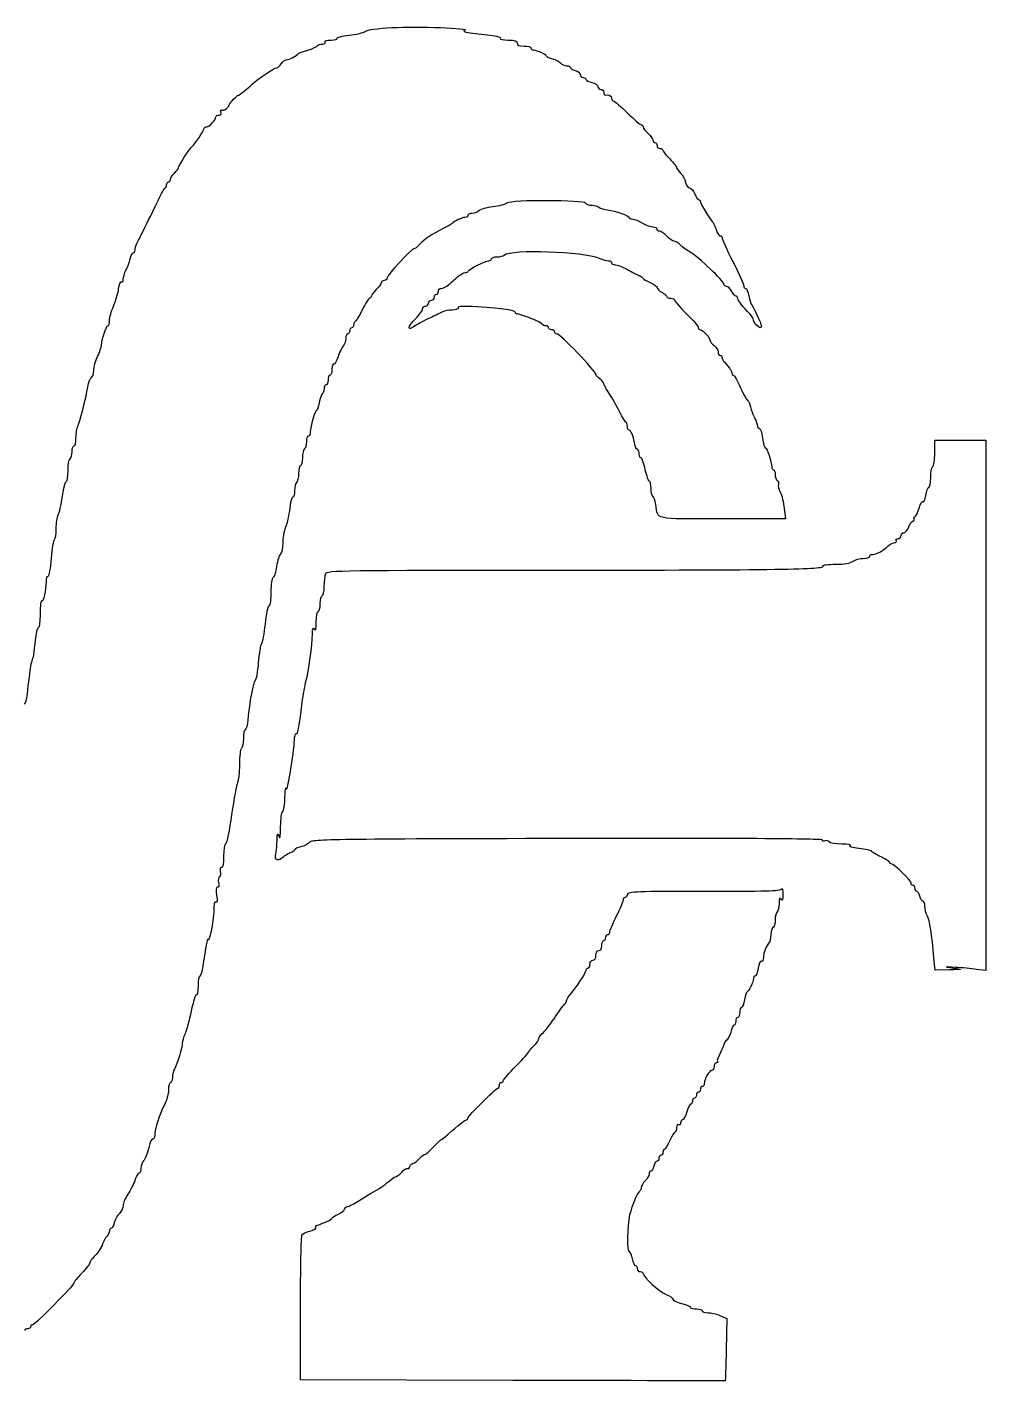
# Model space of a CAD drawing. Header units: millimetres. Extents: x 0 to 320, y 0 to 300.
# Drawn here: x 17.58 to 31.74, y 239.21 to 259.2 of the extents above; entities that cross this region are included whole.
import ezdxf

# ---------------------------------------------------------------- set-up
doc = ezdxf.new("R2010")
doc.units = ezdxf.units.MM
doc.header["$MEASUREMENT"] = 0
doc.layers.add('ARGOS_Chassis_V1 v2_Main_Chassis', color=7, linetype='Continuous')

msp = doc.modelspace()

# ---------------------------------------------------------------- linework, layer by layer
at = {"layer": 'ARGOS_Chassis_V1 v2_Main_Chassis'}
for p, q in [((30.984, 253.099), (31.362, 253.099)), ((30.984, 252.911), (30.984, 253.099)), ((31.362, 253.099), (31.741, 253.099)), ((31.741, 253.099), (31.74, 249.183)), ((28.762, 252.091), (28.781, 251.935)), ((28.781, 251.935), (27.848, 251.935)), ((31.74, 249.183), (31.739, 245.267)), ((30.989, 245.273), (30.973, 245.455)), ((31.197, 245.277), (30.989, 245.273)), ((31.739, 245.267), (31.602, 245.284)), ((21.616, 239.224), (21.616, 240.277)), ((27.812, 240.173), (27.913, 240.129)), ((27.913, 240.129), (27.904, 239.668)), ((24.75, 239.215), (21.616, 239.224))]:
    msp.add_line(p, q, dxfattribs=at)
for points in [[(22.336, 259.077), (22.444, 259.088), (22.552, 259.114), (22.576, 259.135)], [(22.576, 259.135), (22.602, 259.157), (22.754, 259.179), (22.967, 259.19)], [(22.967, 259.19), (23.35, 259.211), (24.134, 259.182), (24.044, 259.15)], [(24.044, 259.15), (24.005, 259.136), (24.043, 259.123), (24.161, 259.109)], [(24.161, 259.109), (24.536, 259.065), (24.582, 259.056), (24.567, 259.031)], [(21.723, 258.857), (21.791, 258.875), (21.854, 258.903), (21.863, 258.918)], [(21.863, 258.918), (21.873, 258.934), (21.907, 258.947), (21.939, 258.947)], [(21.939, 258.947), (21.971, 258.947), (21.989, 258.96), (21.979, 258.976)], [(21.979, 258.976), (21.969, 258.993), (22.004, 259.005), (22.067, 259.005)], [(22.067, 259.005), (22.124, 259.005), (22.165, 259.016), (22.156, 259.031)], [(22.156, 259.031), (22.147, 259.045), (22.228, 259.066), (22.336, 259.077)], [(24.567, 259.031), (24.558, 259.017), (24.61, 259.005), (24.683, 259.005)], [(24.683, 259.005), (24.782, 259.005), (24.816, 258.994), (24.816, 258.961)], [(24.816, 258.961), (24.816, 258.931), (24.847, 258.917), (24.918, 258.917)], [(24.918, 258.917), (24.974, 258.917), (25.02, 258.904), (25.02, 258.888)], [(25.02, 258.888), (25.02, 258.872), (25.037, 258.859), (25.057, 258.859)], [(21.331, 258.656), (21.351, 258.688), (21.384, 258.714), (21.405, 258.714)], [(21.405, 258.714), (21.444, 258.714), (21.562, 258.773), (21.587, 258.805)], [(21.587, 258.805), (21.595, 258.816), (21.656, 258.839), (21.723, 258.857)], [(25.057, 258.859), (25.108, 258.859), (25.252, 258.791), (25.252, 258.767)], [(25.252, 258.767), (25.252, 258.756), (25.291, 258.739), (25.338, 258.729)], [(25.338, 258.729), (25.384, 258.719), (25.438, 258.691), (25.457, 258.668)], [(20.907, 258.36), (20.975, 258.426), (21.234, 258.597), (21.266, 258.597)], [(21.266, 258.597), (21.282, 258.597), (21.311, 258.624), (21.331, 258.656)], [(25.457, 258.668), (25.477, 258.645), (25.517, 258.627), (25.547, 258.627)], [(25.547, 258.627), (25.577, 258.627), (25.601, 258.615), (25.601, 258.601)], [(25.601, 258.601), (25.601, 258.586), (25.634, 258.566), (25.674, 258.556)], [(25.674, 258.556), (25.714, 258.546), (25.747, 258.519), (25.747, 258.495)], [(25.747, 258.495), (25.747, 258.471), (25.767, 258.452), (25.791, 258.452)], [(20.699, 258.19), (20.713, 258.19), (20.83, 258.286), (20.907, 258.36)], [(25.791, 258.452), (25.815, 258.452), (25.834, 258.44), (25.834, 258.425)], [(25.834, 258.425), (25.834, 258.41), (25.873, 258.39), (25.921, 258.379)], [(25.921, 258.379), (25.969, 258.369), (26.009, 258.341), (26.009, 258.319)], [(26.009, 258.319), (26.009, 258.296), (26.028, 258.277), (26.052, 258.277)], [(20.568, 258.057), (20.568, 258.077), (20.679, 258.19), (20.699, 258.19)], [(26.052, 258.277), (26.076, 258.277), (26.096, 258.258), (26.096, 258.234)], [(26.096, 258.234), (26.096, 258.21), (26.106, 258.192), (26.118, 258.194)], [(26.118, 258.194), (26.178, 258.203), (26.212, 258.186), (26.212, 258.147)], [(26.212, 258.147), (26.212, 258.123), (26.226, 258.103), (26.242, 258.103)], [(26.242, 258.103), (26.259, 258.103), (26.351, 258.024), (26.447, 257.928)], [(20.365, 257.87), (20.365, 257.886), (20.386, 257.899), (20.411, 257.899)], [(20.411, 257.899), (20.442, 257.899), (20.452, 257.915), (20.441, 257.944)], [(20.441, 257.944), (20.431, 257.97), (20.436, 257.982), (20.452, 257.972)], [(20.452, 257.972), (20.48, 257.955), (20.568, 258.02), (20.568, 258.057)], [(26.447, 257.928), (26.544, 257.832), (26.635, 257.754), (26.65, 257.754)], [(20.014, 257.434), (20.059, 257.473), (20.19, 257.666), (20.19, 257.694)], [(20.19, 257.694), (20.19, 257.711), (20.207, 257.725), (20.227, 257.725)], [(20.227, 257.725), (20.269, 257.725), (20.365, 257.826), (20.365, 257.87)], [(26.65, 257.754), (26.665, 257.754), (26.678, 257.74), (26.678, 257.723)], [(26.678, 257.723), (26.678, 257.707), (26.711, 257.662), (26.751, 257.625)], [(26.751, 257.625), (26.791, 257.588), (26.823, 257.543), (26.823, 257.525)], [(26.823, 257.525), (26.823, 257.507), (26.836, 257.492), (26.852, 257.492)], [(26.852, 257.492), (26.868, 257.492), (26.882, 257.472), (26.882, 257.448)], [(19.812, 257.12), (19.812, 257.145), (19.977, 257.402), (20.014, 257.434)], [(26.882, 257.448), (26.882, 257.424), (26.901, 257.405), (26.925, 257.405)], [(26.925, 257.405), (26.949, 257.405), (26.969, 257.392), (26.969, 257.377)], [(26.969, 257.377), (26.969, 257.362), (27.015, 257.305), (27.071, 257.25)], [(19.754, 257.041), (19.786, 257.07), (19.812, 257.106), (19.812, 257.12)], [(27.071, 257.25), (27.127, 257.196), (27.172, 257.138), (27.172, 257.123)], [(27.172, 257.123), (27.172, 257.107), (27.198, 257.071), (27.229, 257.042)], [(19.637, 256.869), (19.637, 256.891), (19.65, 256.91), (19.666, 256.91)], [(19.666, 256.91), (19.682, 256.91), (19.695, 256.928), (19.695, 256.949)], [(19.695, 256.949), (19.695, 256.971), (19.722, 257.012), (19.754, 257.041)], [(27.229, 257.042), (27.26, 257.014), (27.294, 256.953), (27.304, 256.907)], [(27.304, 256.907), (27.314, 256.861), (27.34, 256.823), (27.361, 256.823)], [(19.517, 256.648), (19.559, 256.736), (19.603, 256.813), (19.615, 256.818)], [(19.615, 256.818), (19.627, 256.823), (19.637, 256.846), (19.637, 256.869)], [(27.361, 256.823), (27.383, 256.823), (27.418, 256.783), (27.439, 256.735)], [(27.439, 256.735), (27.46, 256.687), (27.487, 256.648), (27.5, 256.648)], [(19.29, 256.183), (19.355, 256.313), (19.371, 256.346), (19.517, 256.648)], [(24.248, 256.484), (24.227, 256.462), (24.182, 256.445), (24.149, 256.445)], [(24.455, 256.543), (24.363, 256.532), (24.27, 256.506), (24.248, 256.484)], [(24.665, 256.598), (24.642, 256.578), (24.548, 256.554), (24.455, 256.543)], [(25.827, 256.596), (25.811, 256.646), (24.725, 256.647), (24.665, 256.598)], [(25.922, 256.561), (25.876, 256.561), (25.834, 256.577), (25.827, 256.596)], [(26.021, 256.535), (26.013, 256.549), (25.968, 256.561), (25.922, 256.561)], [(26.147, 256.494), (26.087, 256.502), (26.03, 256.521), (26.021, 256.535)], [(26.474, 256.379), (26.474, 256.409), (26.283, 256.475), (26.147, 256.494)], [(27.5, 256.648), (27.512, 256.648), (27.522, 256.635), (27.522, 256.618)], [(27.522, 256.618), (27.522, 256.589), (27.664, 256.357), (27.699, 256.328)], [(23.856, 256.297), (23.848, 256.289), (23.789, 256.255), (23.725, 256.224)], [(24.045, 256.386), (24.003, 256.386), (23.887, 256.332), (23.856, 256.297)], [(24.089, 256.415), (24.089, 256.399), (24.069, 256.386), (24.045, 256.386)], [(24.149, 256.445), (24.116, 256.445), (24.089, 256.431), (24.089, 256.415)], [(26.525, 256.357), (26.497, 256.357), (26.474, 256.367), (26.474, 256.379)], [(26.671, 256.299), (26.619, 256.331), (26.553, 256.357), (26.525, 256.357)], [(26.824, 256.241), (26.792, 256.241), (26.724, 256.267), (26.671, 256.299)], [(27.699, 256.328), (27.709, 256.32), (27.734, 256.265), (27.756, 256.206)], [(19.199, 256.001), (19.213, 256.029), (19.255, 256.111), (19.29, 256.183)], [(23.725, 256.224), (23.566, 256.146), (23.446, 256.064), (23.372, 255.986)], [(26.882, 256.212), (26.882, 256.228), (26.856, 256.241), (26.824, 256.241)], [(26.92, 256.183), (26.899, 256.183), (26.882, 256.196), (26.882, 256.212)], [(27.027, 256.11), (26.989, 256.15), (26.941, 256.183), (26.92, 256.183)], [(27.133, 256.037), (27.112, 256.037), (27.065, 256.07), (27.027, 256.11)], [(27.756, 256.206), (27.777, 256.147), (27.805, 256.105), (27.818, 256.113)], [(27.818, 256.113), (27.831, 256.121), (27.842, 256.111), (27.842, 256.09)], [(27.842, 256.09), (27.842, 256.069), (27.914, 255.909), (28.002, 255.736)], [(19.145, 255.863), (19.16, 255.863), (19.172, 255.882), (19.172, 255.907)], [(19.172, 255.907), (19.172, 255.931), (19.184, 255.973), (19.199, 256.001)], [(23.289, 255.921), (23.251, 255.921), (22.896, 255.535), (22.896, 255.494)], [(23.372, 255.986), (23.339, 255.95), (23.301, 255.921), (23.289, 255.921)], [(24.628, 255.832), (24.718, 255.922), (25.801, 255.886), (26.028, 255.787)], [(27.222, 255.984), (27.194, 256.013), (27.153, 256.037), (27.133, 256.037)], [(27.373, 255.875), (27.319, 255.905), (27.251, 255.954), (27.222, 255.984)], [(19.038, 255.606), (19.061, 255.649), (19.088, 255.724), (19.099, 255.773)], [(19.099, 255.773), (19.109, 255.823), (19.13, 255.863), (19.145, 255.863)], [(24.093, 255.594), (24.107, 255.625), (24.348, 255.746), (24.397, 255.746)], [(24.397, 255.746), (24.419, 255.746), (24.438, 255.759), (24.438, 255.775)], [(24.438, 255.775), (24.438, 255.791), (24.474, 255.805), (24.519, 255.805)], [(24.519, 255.805), (24.564, 255.805), (24.613, 255.817), (24.628, 255.832)], [(26.028, 255.787), (26.078, 255.764), (26.14, 255.746), (26.166, 255.746)], [(26.166, 255.746), (26.191, 255.746), (26.212, 255.733), (26.212, 255.717)], [(26.212, 255.717), (26.212, 255.701), (26.235, 255.688), (26.263, 255.688)], [(26.263, 255.688), (26.291, 255.688), (26.373, 255.655), (26.445, 255.616)], [(27.871, 255.399), (27.871, 255.444), (27.488, 255.81), (27.373, 255.875)], [(28.002, 255.736), (28.09, 255.562), (28.162, 255.401), (28.162, 255.379)], [(18.997, 255.475), (18.997, 255.504), (19.016, 255.563), (19.038, 255.606)], [(22.896, 255.494), (22.896, 255.473), (22.876, 255.455), (22.852, 255.455)], [(23.805, 255.395), (23.841, 255.426), (23.902, 255.479), (23.94, 255.512)], [(23.94, 255.512), (23.979, 255.545), (24.027, 255.572), (24.047, 255.572)], [(24.047, 255.572), (24.067, 255.572), (24.088, 255.582), (24.093, 255.594)], [(26.445, 255.616), (26.517, 255.576), (26.599, 255.536), (26.627, 255.525)], [(26.627, 255.525), (26.655, 255.515), (26.678, 255.498), (26.678, 255.487)], [(26.678, 255.487), (26.678, 255.475), (26.724, 255.448), (26.78, 255.426)], [(18.854, 255.076), (18.886, 255.148), (18.92, 255.262), (18.93, 255.33)], [(18.93, 255.33), (18.939, 255.398), (18.958, 255.447), (18.972, 255.438)], [(18.972, 255.438), (18.986, 255.43), (18.997, 255.447), (18.997, 255.475)], [(22.736, 255.322), (22.696, 255.285), (22.663, 255.241), (22.663, 255.224)], [(22.808, 255.422), (22.808, 255.404), (22.776, 255.359), (22.736, 255.322)], [(22.852, 255.455), (22.828, 255.455), (22.808, 255.441), (22.808, 255.422)], [(23.623, 255.252), (23.639, 255.252), (23.652, 255.271), (23.652, 255.295)], [(23.652, 255.295), (23.652, 255.319), (23.672, 255.339), (23.696, 255.339)], [(23.696, 255.339), (23.719, 255.339), (23.769, 255.364), (23.805, 255.395)], [(26.78, 255.426), (26.836, 255.404), (26.882, 255.371), (26.882, 255.353)], [(26.882, 255.353), (26.882, 255.335), (26.914, 255.302), (26.954, 255.281)], [(27.909, 255.368), (27.888, 255.368), (27.871, 255.382), (27.871, 255.399)], [(27.987, 255.295), (27.966, 255.335), (27.931, 255.368), (27.909, 255.368)], [(28.05, 255.223), (28.037, 255.223), (28.008, 255.255), (27.987, 255.295)], [(28.162, 255.379), (28.162, 255.357), (28.174, 255.339), (28.189, 255.339)], [(28.189, 255.339), (28.205, 255.339), (28.226, 255.29), (28.237, 255.23)], [(22.639, 255.194), (22.625, 255.194), (22.577, 255.118), (22.53, 255.026)], [(22.663, 255.224), (22.663, 255.207), (22.652, 255.194), (22.639, 255.194)], [(23.463, 255.077), (23.487, 255.077), (23.507, 255.097), (23.507, 255.121)], [(23.507, 255.121), (23.507, 255.145), (23.526, 255.164), (23.55, 255.164)], [(23.55, 255.164), (23.574, 255.164), (23.594, 255.184), (23.594, 255.208)], [(23.594, 255.208), (23.594, 255.232), (23.607, 255.252), (23.623, 255.252)], [(26.954, 255.281), (26.994, 255.259), (27.027, 255.231), (27.027, 255.218)], [(27.027, 255.218), (27.027, 255.204), (27.053, 255.194), (27.085, 255.194)], [(27.085, 255.194), (27.117, 255.194), (27.143, 255.181), (27.143, 255.165)], [(27.143, 255.165), (27.143, 255.149), (27.222, 255.059), (27.318, 254.965)], [(28.074, 255.194), (28.074, 255.21), (28.063, 255.223), (28.05, 255.223)], [(28.256, 254.956), (28.15, 255.066), (28.074, 255.166), (28.074, 255.194)], [(28.237, 255.23), (28.248, 255.17), (28.265, 255.114), (28.275, 255.106)], [(28.275, 255.106), (28.3, 255.085), (28.423, 254.819), (28.423, 254.785)], [(18.794, 254.866), (18.795, 254.91), (18.821, 255.005), (18.854, 255.076)], [(22.53, 255.026), (22.484, 254.934), (22.436, 254.855), (22.424, 254.849)], [(23.31, 254.785), (23.185, 254.702), (23.189, 254.762), (23.318, 254.894)], [(23.536, 254.906), (23.464, 254.874), (23.362, 254.819), (23.31, 254.785)], [(23.318, 254.894), (23.374, 254.952), (23.419, 255.016), (23.419, 255.038)], [(23.419, 255.038), (23.419, 255.06), (23.439, 255.077), (23.463, 255.077)], [(23.717, 254.992), (23.689, 254.978), (23.608, 254.939), (23.536, 254.906)], [(23.855, 255.019), (23.807, 255.019), (23.745, 255.007), (23.717, 254.992)], [(23.943, 255.051), (23.943, 255.034), (23.904, 255.019), (23.855, 255.019)], [(24.227, 255.066), (24.027, 255.079), (23.943, 255.074), (23.943, 255.051)], [(24.787, 254.987), (24.787, 255.018), (24.62, 255.041), (24.227, 255.066)], [(24.823, 254.961), (24.803, 254.961), (24.787, 254.973), (24.787, 254.987)], [(25.189, 254.808), (25.178, 254.834), (24.874, 254.961), (24.823, 254.961)], [(27.318, 254.965), (27.414, 254.872), (27.492, 254.78), (27.492, 254.762)], [(28.307, 254.871), (28.307, 254.889), (28.284, 254.927), (28.256, 254.956)], [(18.676, 254.503), (18.678, 254.581), (18.747, 254.786), (18.772, 254.786)], [(18.772, 254.786), (18.784, 254.786), (18.794, 254.822), (18.794, 254.866)], [(22.343, 254.713), (22.343, 254.689), (22.33, 254.67), (22.314, 254.67)], [(22.372, 254.757), (22.356, 254.757), (22.343, 254.737), (22.343, 254.713)], [(22.401, 254.798), (22.401, 254.776), (22.388, 254.757), (22.372, 254.757)], [(22.424, 254.849), (22.411, 254.844), (22.401, 254.821), (22.401, 254.798)], [(25.24, 254.786), (25.217, 254.786), (25.195, 254.796), (25.189, 254.808)], [(25.281, 254.757), (25.281, 254.773), (25.263, 254.786), (25.24, 254.786)], [(25.325, 254.728), (25.301, 254.728), (25.281, 254.741), (25.281, 254.757)], [(25.369, 254.699), (25.369, 254.715), (25.349, 254.728), (25.325, 254.728)], [(25.399, 254.67), (25.382, 254.67), (25.369, 254.683), (25.369, 254.699)], [(27.492, 254.762), (27.492, 254.743), (27.507, 254.728), (27.524, 254.728)], [(27.524, 254.728), (27.561, 254.728), (27.665, 254.611), (27.666, 254.567)], [(28.407, 254.757), (28.378, 254.757), (28.307, 254.839), (28.307, 254.871)], [(28.423, 254.785), (28.423, 254.77), (28.416, 254.757), (28.407, 254.757)], [(18.619, 254.335), (18.65, 254.399), (18.676, 254.475), (18.676, 254.503)], [(22.248, 254.49), (22.227, 254.469), (22.192, 254.396), (22.17, 254.329)], [(22.285, 254.599), (22.285, 254.56), (22.268, 254.511), (22.248, 254.49)], [(22.314, 254.67), (22.298, 254.67), (22.285, 254.638), (22.285, 254.599)], [(25.98, 254.065), (25.98, 254.12), (25.452, 254.67), (25.399, 254.67)], [(27.666, 254.567), (27.667, 254.551), (27.693, 254.518), (27.725, 254.495)], [(27.725, 254.495), (27.757, 254.472), (27.783, 254.43), (27.783, 254.402)], [(18.562, 254.127), (18.562, 254.177), (18.588, 254.271), (18.619, 254.335)], [(22.17, 254.329), (22.149, 254.261), (22.119, 254.213), (22.106, 254.222)], [(27.783, 254.402), (27.783, 254.373), (27.797, 254.35), (27.813, 254.35)], [(27.813, 254.35), (27.829, 254.35), (27.842, 254.336), (27.842, 254.319)], [(27.842, 254.319), (27.842, 254.302), (27.858, 254.269), (27.878, 254.247)], [(18.528, 254.024), (18.546, 254.03), (18.561, 254.076), (18.562, 254.127)], [(22.081, 254.148), (22.081, 254.099), (22.068, 254.059), (22.052, 254.059)], [(22.106, 254.222), (22.092, 254.23), (22.081, 254.197), (22.081, 254.148)], [(27.878, 254.247), (27.964, 254.151), (27.987, 254.118), (27.987, 254.089)], [(27.987, 254.089), (27.987, 254.073), (27.997, 254.059), (28.009, 254.059)], [(18.474, 253.883), (18.486, 253.954), (18.51, 254.018), (18.528, 254.024)], [(21.994, 253.913), (21.978, 253.913), (21.965, 253.888), (21.965, 253.857)], [(22.023, 253.986), (22.023, 253.946), (22.01, 253.913), (21.994, 253.913)], [(22.052, 254.059), (22.036, 254.059), (22.023, 254.026), (22.023, 253.986)], [(26.038, 254.001), (26.006, 254.024), (25.98, 254.053), (25.98, 254.065)], [(26.096, 253.933), (26.096, 253.947), (26.07, 253.978), (26.038, 254.001)], [(26.176, 253.785), (26.132, 253.852), (26.096, 253.919), (26.096, 253.933)], [(28.009, 254.059), (28.021, 254.058), (28.069, 253.973), (28.116, 253.869)], [(18.325, 253.296), (18.356, 253.358), (18.446, 253.709), (18.474, 253.883)], [(21.938, 253.784), (21.924, 253.775), (21.903, 253.715), (21.892, 253.651)], [(21.965, 253.857), (21.965, 253.826), (21.953, 253.793), (21.938, 253.784)], [(26.329, 253.519), (26.289, 253.598), (26.22, 253.718), (26.176, 253.785)], [(28.116, 253.869), (28.163, 253.766), (28.211, 253.681), (28.223, 253.681)], [(21.852, 253.535), (21.828, 253.535), (21.761, 253.299), (21.761, 253.215)], [(21.892, 253.651), (21.881, 253.588), (21.863, 253.535), (21.852, 253.535)], [(26.423, 253.366), (26.411, 253.371), (26.369, 253.44), (26.329, 253.519)], [(28.223, 253.681), (28.235, 253.681), (28.253, 253.641), (28.264, 253.591)], [(28.264, 253.591), (28.275, 253.542), (28.302, 253.467), (28.324, 253.424)], [(18.299, 253.128), (18.299, 253.193), (18.31, 253.268), (18.325, 253.296)], [(26.445, 253.3), (26.445, 253.331), (26.435, 253.36), (26.423, 253.366)], [(26.471, 253.244), (26.457, 253.244), (26.445, 253.269), (26.445, 253.3)], [(28.324, 253.424), (28.347, 253.381), (28.365, 253.33), (28.365, 253.31)], [(28.365, 253.31), (28.365, 253.29), (28.378, 253.273), (28.393, 253.273)], [(18.27, 253.012), (18.286, 253.012), (18.299, 253.064), (18.299, 253.128)], [(21.732, 253.157), (21.716, 253.157), (21.703, 253.118), (21.703, 253.071)], [(21.761, 253.215), (21.761, 253.183), (21.748, 253.157), (21.732, 253.157)], [(26.552, 253.041), (26.529, 253.165), (26.498, 253.244), (26.471, 253.244)], [(28.393, 253.273), (28.409, 253.273), (28.43, 253.208), (28.441, 253.128)], [(28.441, 253.128), (28.451, 253.048), (28.471, 252.982), (28.484, 252.982)], [(18.212, 252.822), (18.228, 252.832), (18.241, 252.879), (18.241, 252.926)], [(18.241, 252.926), (18.241, 252.973), (18.254, 253.012), (18.27, 253.012)], [(21.674, 252.968), (21.658, 252.958), (21.645, 252.898), (21.645, 252.835)], [(21.703, 253.071), (21.703, 253.024), (21.69, 252.978), (21.674, 252.968)], [(26.592, 252.958), (26.577, 252.964), (26.559, 253.001), (26.552, 253.041)], [(26.62, 252.893), (26.62, 252.923), (26.607, 252.953), (26.592, 252.958)], [(26.645, 252.837), (26.631, 252.837), (26.62, 252.862), (26.62, 252.893)], [(28.484, 252.982), (28.507, 252.982), (28.576, 252.775), (28.578, 252.699)], [(30.955, 252.706), (30.971, 252.716), (30.984, 252.808), (30.984, 252.911)], [(18.183, 252.646), (18.183, 252.733), (18.196, 252.813), (18.212, 252.822)], [(21.616, 252.721), (21.6, 252.721), (21.587, 252.669), (21.587, 252.606)], [(21.645, 252.835), (21.645, 252.772), (21.632, 252.721), (21.616, 252.721)], [(26.709, 252.662), (26.688, 252.758), (26.659, 252.837), (26.645, 252.837)], [(28.578, 252.699), (28.578, 252.679), (28.59, 252.662), (28.603, 252.662)], [(30.925, 252.544), (30.925, 252.623), (30.939, 252.696), (30.955, 252.706)], [(18.099, 252.267), (18.117, 252.389), (18.143, 252.488), (18.157, 252.488)], [(18.157, 252.488), (18.171, 252.488), (18.183, 252.559), (18.183, 252.646)], [(21.587, 252.606), (21.587, 252.543), (21.573, 252.483), (21.557, 252.473)], [(26.771, 252.488), (26.758, 252.488), (26.731, 252.566), (26.709, 252.662)], [(26.794, 252.388), (26.794, 252.443), (26.784, 252.488), (26.771, 252.488)], [(28.603, 252.662), (28.616, 252.662), (28.627, 252.63), (28.627, 252.591)], [(28.627, 252.591), (28.627, 252.552), (28.641, 252.512), (28.658, 252.501)], [(28.658, 252.501), (28.675, 252.491), (28.683, 252.465), (28.675, 252.445)], [(30.899, 252.401), (30.914, 252.401), (30.925, 252.465), (30.925, 252.544)], [(21.528, 252.355), (21.528, 252.3), (21.516, 252.255), (21.501, 252.255)], [(21.557, 252.473), (21.541, 252.463), (21.528, 252.41), (21.528, 252.355)], [(26.82, 252.272), (26.806, 252.28), (26.794, 252.333), (26.794, 252.388)], [(28.675, 252.445), (28.667, 252.425), (28.679, 252.372), (28.702, 252.328)], [(28.702, 252.328), (28.725, 252.284), (28.752, 252.177), (28.762, 252.091)], [(30.852, 252.28), (30.863, 252.347), (30.884, 252.401), (30.899, 252.401)], [(18.037, 251.993), (18.053, 252.023), (18.081, 252.146), (18.099, 252.267)], [(21.456, 252.088), (21.445, 251.996), (21.418, 251.871), (21.395, 251.811)], [(21.501, 252.255), (21.486, 252.255), (21.466, 252.18), (21.456, 252.088)], [(26.865, 252.146), (26.855, 252.207), (26.834, 252.263), (26.82, 252.272)], [(27.848, 251.935), (26.807, 251.935), (26.906, 251.914), (26.865, 252.146)], [(30.688, 251.964), (30.703, 251.964), (30.733, 252.023), (30.754, 252.094)], [(30.754, 252.094), (30.775, 252.166), (30.801, 252.21), (30.812, 252.192)], [(30.812, 252.192), (30.823, 252.175), (30.841, 252.214), (30.852, 252.28)], [(18.008, 251.793), (18.008, 251.873), (18.021, 251.963), (18.037, 251.993)], [(30.601, 251.819), (30.618, 251.867), (30.646, 251.906), (30.664, 251.906)], [(30.664, 251.906), (30.682, 251.906), (30.688, 251.919), (30.678, 251.935)], [(30.678, 251.935), (30.668, 251.951), (30.673, 251.964), (30.688, 251.964)], [(17.983, 251.632), (17.997, 251.641), (18.008, 251.713), (18.008, 251.793)], [(21.395, 251.811), (21.372, 251.751), (21.354, 251.645), (21.354, 251.577)], [(30.444, 251.644), (30.469, 251.644), (30.489, 251.664), (30.489, 251.688)], [(30.489, 251.688), (30.489, 251.712), (30.507, 251.731), (30.53, 251.731)], [(30.53, 251.731), (30.552, 251.731), (30.584, 251.771), (30.601, 251.819)], [(17.937, 251.354), (17.948, 251.498), (17.969, 251.623), (17.983, 251.632)], [(21.354, 251.577), (21.354, 251.508), (21.339, 251.437), (21.321, 251.419)], [(30.068, 251.411), (30.119, 251.411), (30.215, 251.463), (30.297, 251.535)], [(30.297, 251.535), (30.329, 251.563), (30.373, 251.586), (30.394, 251.586)], [(30.394, 251.586), (30.416, 251.586), (30.426, 251.599), (30.416, 251.615)], [(30.416, 251.615), (30.406, 251.631), (30.419, 251.644), (30.444, 251.644)], [(17.889, 251.091), (17.904, 251.091), (17.926, 251.209), (17.937, 251.354)], [(21.321, 251.419), (21.302, 251.401), (21.276, 251.316), (21.263, 251.232)], [(29.522, 251.266), (29.652, 251.266), (29.741, 251.281), (29.778, 251.309)], [(29.778, 251.309), (29.809, 251.332), (29.877, 251.352), (29.929, 251.352)], [(29.929, 251.352), (29.981, 251.353), (30.024, 251.366), (30.024, 251.382)], [(30.024, 251.382), (30.024, 251.398), (30.043, 251.411), (30.068, 251.411)], [(17.862, 251.011), (17.862, 251.055), (17.875, 251.091), (17.889, 251.091)], [(21.263, 251.232), (21.25, 251.147), (21.225, 251.073), (21.209, 251.067)], [(21.967, 250.939), (21.968, 251.015), (21.978, 251.1), (21.989, 251.128)], [(21.989, 251.128), (22.008, 251.176), (22.198, 251.179), (25.398, 251.179)], [(25.398, 251.179), (28.701, 251.179), (29.369, 251.19), (29.337, 251.241)], [(29.337, 251.241), (29.329, 251.255), (29.412, 251.266), (29.522, 251.266)], [(17.801, 250.73), (17.827, 250.714), (17.862, 250.872), (17.862, 251.011)], [(21.209, 251.067), (21.193, 251.062), (21.179, 250.968), (21.179, 250.859)], [(21.936, 250.8), (21.952, 250.8), (21.966, 250.863), (21.967, 250.939)], [(17.775, 250.54), (17.775, 250.653), (17.787, 250.739), (17.801, 250.73)], [(21.179, 250.859), (21.179, 250.747), (21.166, 250.655), (21.149, 250.65)], [(21.907, 250.684), (21.907, 250.748), (21.92, 250.8), (21.936, 250.8)], [(17.749, 250.335), (17.763, 250.335), (17.775, 250.427), (17.775, 250.54)], [(21.149, 250.65), (21.132, 250.644), (21.107, 250.524), (21.092, 250.383)], [(21.848, 250.415), (21.848, 250.499), (21.861, 250.568), (21.877, 250.568)], [(21.877, 250.568), (21.893, 250.568), (21.907, 250.62), (21.907, 250.684)], [(17.706, 250.182), (17.715, 250.266), (17.735, 250.335), (17.749, 250.335)], [(21.092, 250.383), (21.078, 250.242), (21.054, 250.111), (21.039, 250.092)], [(21.791, 250.233), (21.791, 250.319), (21.798, 250.338), (21.819, 250.306)], [(21.819, 250.306), (21.839, 250.275), (21.848, 250.306), (21.848, 250.415)], [(17.652, 249.84), (17.671, 249.886), (17.677, 249.924), (17.706, 250.182)], [(21.039, 250.092), (21.025, 250.074), (21.004, 249.948), (20.993, 249.812)], [(21.697, 249.535), (21.737, 249.685), (21.79, 250.084), (21.791, 250.233)], [(17.583, 249.353), (17.618, 249.686), (17.634, 249.799), (17.652, 249.84)], [(20.993, 249.812), (20.982, 249.677), (20.961, 249.558), (20.946, 249.549)], [(20.946, 249.549), (20.917, 249.531), (20.861, 249.232), (20.838, 248.975)], [(21.642, 249.229), (21.655, 249.333), (21.68, 249.471), (21.697, 249.535)], [(17.54, 249.2), (17.554, 249.2), (17.574, 249.269), (17.583, 249.353)], [(21.554, 248.764), (21.578, 248.764), (21.588, 248.816), (21.642, 249.229)], [(20.838, 248.975), (20.831, 248.891), (20.813, 248.822), (20.798, 248.822)], [(20.772, 248.693), (20.772, 248.622), (20.759, 248.556), (20.743, 248.546)], [(20.798, 248.822), (20.784, 248.822), (20.772, 248.764), (20.772, 248.693)], [(21.526, 248.669), (21.527, 248.721), (21.54, 248.764), (21.554, 248.764)], [(20.743, 248.546), (20.727, 248.536), (20.714, 248.43), (20.714, 248.311)], [(21.406, 247.949), (21.421, 247.876), (21.522, 248.482), (21.526, 248.669)], [(20.714, 248.311), (20.714, 248.192), (20.701, 248.071), (20.686, 248.043)], [(20.686, 248.043), (20.67, 248.016), (20.631, 247.803), (20.599, 247.571)], [(21.387, 247.827), (21.389, 247.934), (21.398, 247.989), (21.406, 247.949)], [(21.354, 247.615), (21.37, 247.625), (21.385, 247.72), (21.387, 247.827)], [(20.599, 247.571), (20.567, 247.339), (20.527, 247.145), (20.511, 247.14)], [(21.322, 247.388), (21.323, 247.503), (21.338, 247.605), (21.354, 247.615)], [(21.296, 247.251), (21.312, 247.199), (21.32, 247.238), (21.322, 247.388)], [(20.511, 247.14), (20.494, 247.134), (20.481, 247.052), (20.481, 246.958)], [(21.248, 246.967), (21.258, 247.003), (21.267, 247.098), (21.269, 247.178)], [(21.269, 247.178), (21.272, 247.295), (21.277, 247.309), (21.296, 247.251)], [(21.622, 247.093), (21.571, 247.081), (21.528, 247.061), (21.528, 247.047)], [(21.751, 247.16), (21.732, 247.134), (21.674, 247.104), (21.622, 247.093)], [(25.555, 247.215), (22.121, 247.208), (21.782, 247.203), (21.751, 247.16)], [(29.325, 247.194), (29.325, 247.213), (28.012, 247.22), (25.555, 247.215)], [(29.366, 247.181), (29.344, 247.173), (29.325, 247.178), (29.325, 247.194)], [(29.426, 247.166), (29.415, 247.183), (29.388, 247.19), (29.366, 247.181)], [(29.611, 247.134), (29.52, 247.135), (29.437, 247.149), (29.426, 247.166)], [(29.738, 247.109), (29.761, 247.124), (29.711, 247.134), (29.611, 247.134)], [(29.866, 247.068), (29.76, 247.079), (29.713, 247.094), (29.738, 247.109)], [(20.481, 246.958), (20.481, 246.85), (20.469, 246.786), (20.448, 246.786)], [(21.36, 246.942), (21.295, 246.876), (21.228, 246.892), (21.248, 246.967)], [(21.464, 247.002), (21.429, 246.991), (21.382, 246.964), (21.36, 246.942)], [(21.528, 247.047), (21.528, 247.033), (21.499, 247.013), (21.464, 247.002)], [(30.05, 247.027), (30.04, 247.04), (29.958, 247.058), (29.866, 247.068)], [(30.191, 246.945), (30.123, 246.977), (30.059, 247.014), (30.05, 247.027)], [(30.314, 246.866), (30.314, 246.878), (30.258, 246.913), (30.191, 246.945)], [(20.431, 246.727), (20.44, 246.695), (20.433, 246.661), (20.418, 246.651)], [(20.448, 246.786), (20.43, 246.786), (20.423, 246.76), (20.431, 246.727)], [(30.343, 246.844), (30.327, 246.844), (30.314, 246.854), (30.314, 246.866)], [(30.635, 246.555), (30.635, 246.594), (30.382, 246.844), (30.343, 246.844)], [(20.391, 246.495), (20.368, 246.495), (20.363, 246.457), (20.376, 246.376)], [(20.406, 246.564), (20.417, 246.521), (20.411, 246.495), (20.391, 246.495)], [(20.418, 246.651), (20.402, 246.642), (20.397, 246.602), (20.406, 246.564)], [(30.664, 246.524), (30.648, 246.524), (30.635, 246.538), (30.635, 246.555)], [(30.693, 246.48), (30.693, 246.504), (30.68, 246.524), (30.664, 246.524)], [(20.376, 246.376), (20.389, 246.298), (20.385, 246.264), (20.365, 246.276)], [(26.286, 246.073), (26.341, 246.185), (26.387, 246.293), (26.387, 246.313)], [(26.387, 246.313), (26.387, 246.333), (26.399, 246.349), (26.414, 246.349)], [(26.414, 246.349), (26.429, 246.349), (26.445, 246.37), (26.45, 246.395)], [(26.45, 246.395), (26.459, 246.436), (26.584, 246.44), (27.584, 246.438)], [(27.584, 246.438), (28.474, 246.435), (28.712, 246.442), (28.724, 246.472)], [(28.714, 246.32), (28.693, 246.353), (28.686, 246.336), (28.686, 246.256)], [(28.741, 246.393), (28.742, 246.308), (28.735, 246.288), (28.714, 246.32)], [(28.724, 246.472), (28.732, 246.492), (28.74, 246.457), (28.741, 246.393)], [(30.719, 246.436), (30.704, 246.436), (30.693, 246.456), (30.693, 246.48)], [(30.763, 246.364), (30.753, 246.404), (30.733, 246.436), (30.719, 246.436)], [(30.81, 246.291), (30.794, 246.291), (30.773, 246.324), (30.763, 246.364)], [(30.838, 246.216), (30.838, 246.257), (30.825, 246.291), (30.81, 246.291)], [(20.334, 246.14), (20.333, 246), (20.26, 245.655), (20.246, 245.724)], [(20.365, 246.276), (20.346, 246.288), (20.335, 246.238), (20.334, 246.14)], [(28.656, 246.131), (28.64, 246.121), (28.627, 246.069), (28.627, 246.015)], [(28.686, 246.256), (28.685, 246.197), (28.672, 246.141), (28.656, 246.131)], [(30.874, 246.078), (30.854, 246.113), (30.838, 246.175), (30.838, 246.216)], [(26.184, 245.833), (26.184, 245.853), (26.23, 245.961), (26.286, 246.073)], [(28.601, 245.908), (28.586, 245.903), (28.57, 245.852), (28.564, 245.796)], [(28.627, 246.015), (28.627, 245.962), (28.615, 245.913), (28.601, 245.908)], [(30.973, 245.455), (30.944, 245.794), (30.909, 246.014), (30.874, 246.078)], [(20.246, 245.724), (20.24, 245.754), (20.212, 245.603), (20.175, 245.338)], [(26.067, 245.636), (26.067, 245.676), (26.08, 245.709), (26.096, 245.709)], [(26.096, 245.709), (26.112, 245.709), (26.125, 245.729), (26.125, 245.753)], [(26.125, 245.753), (26.125, 245.777), (26.138, 245.796), (26.154, 245.796)], [(26.154, 245.796), (26.17, 245.796), (26.183, 245.813), (26.184, 245.833)], [(28.564, 245.796), (28.559, 245.74), (28.548, 245.688), (28.54, 245.68)], [(25.936, 245.418), (25.963, 245.418), (25.98, 245.446), (25.98, 245.491)], [(25.98, 245.491), (25.98, 245.536), (25.996, 245.564), (26.023, 245.564)], [(26.023, 245.564), (26.05, 245.564), (26.067, 245.591), (26.067, 245.636)], [(28.54, 245.68), (28.497, 245.637), (28.453, 245.526), (28.453, 245.46)], [(20.175, 245.338), (20.163, 245.254), (20.142, 245.185), (20.128, 245.185)], [(25.834, 245.272), (25.834, 245.288), (25.847, 245.302), (25.863, 245.302)], [(25.863, 245.302), (25.879, 245.302), (25.892, 245.328), (25.892, 245.36)], [(25.892, 245.36), (25.892, 245.392), (25.912, 245.418), (25.936, 245.418)], [(28.377, 245.303), (28.366, 245.238), (28.346, 245.185), (28.332, 245.185)], [(28.424, 245.403), (28.408, 245.413), (28.387, 245.369), (28.377, 245.303)], [(28.453, 245.46), (28.453, 245.419), (28.44, 245.393), (28.424, 245.403)], [(31.289, 245.313), (31.122, 245.323), (31.12, 245.323), (31.26, 245.303)], [(31.26, 245.303), (31.404, 245.282), (31.403, 245.282), (31.197, 245.277)], [(31.602, 245.284), (31.526, 245.294), (31.385, 245.307), (31.289, 245.313)], [(20.128, 245.185), (20.114, 245.185), (20.103, 245.119), (20.103, 245.038)], [(25.609, 244.924), (25.695, 245.019), (25.834, 245.234), (25.834, 245.272)], [(28.307, 245.148), (28.307, 245.097), (28.239, 244.953), (28.215, 244.953)], [(28.332, 245.185), (28.319, 245.185), (28.307, 245.168), (28.307, 245.148)], [(20.078, 244.906), (20.064, 244.915), (20.03, 244.808), (20.002, 244.668)], [(20.103, 245.038), (20.103, 244.957), (20.092, 244.898), (20.078, 244.906)], [(25.543, 244.817), (25.543, 244.836), (25.573, 244.884), (25.609, 244.924)], [(28.215, 244.953), (28.205, 244.953), (28.187, 244.9), (28.176, 244.836)], [(25.385, 244.589), (25.448, 244.685), (25.509, 244.768), (25.521, 244.773)], [(25.521, 244.773), (25.533, 244.779), (25.543, 244.798), (25.543, 244.817)], [(28.13, 244.72), (28.115, 244.72), (28.103, 244.687), (28.103, 244.647)], [(28.176, 244.836), (28.165, 244.772), (28.145, 244.72), (28.13, 244.72)], [(20.002, 244.668), (19.973, 244.529), (19.932, 244.376), (19.91, 244.33)], [(25.203, 244.353), (25.24, 244.387), (25.322, 244.493), (25.385, 244.589)], [(28.045, 244.516), (28.045, 244.484), (28.034, 244.458), (28.02, 244.458)], [(28.074, 244.574), (28.058, 244.574), (28.045, 244.548), (28.045, 244.516)], [(28.103, 244.647), (28.103, 244.607), (28.09, 244.574), (28.074, 244.574)], [(19.91, 244.33), (19.888, 244.283), (19.87, 244.222), (19.87, 244.193)], [(25.136, 244.26), (25.136, 244.277), (25.166, 244.319), (25.203, 244.353)], [(27.978, 244.374), (27.968, 244.328), (27.941, 244.27), (27.916, 244.245)], [(28.02, 244.458), (28.006, 244.458), (27.987, 244.42), (27.978, 244.374)], [(19.87, 244.193), (19.87, 244.132), (19.794, 243.886), (19.753, 243.811)], [(24.99, 244.067), (24.99, 244.075), (25.023, 244.115), (25.063, 244.155)], [(25.063, 244.155), (25.103, 244.195), (25.136, 244.242), (25.136, 244.26)], [(27.871, 244.176), (27.871, 244.163), (27.845, 244.104), (27.814, 244.046)], [(27.916, 244.245), (27.891, 244.221), (27.871, 244.189), (27.871, 244.176)], [(24.801, 243.858), (24.905, 243.964), (24.99, 244.058), (24.99, 244.067)], [(27.759, 243.905), (27.74, 243.905), (27.725, 243.879), (27.725, 243.847)], [(27.775, 243.923), (27.785, 243.913), (27.778, 243.905), (27.759, 243.905)], [(27.814, 244.046), (27.783, 243.988), (27.766, 243.933), (27.775, 243.923)], [(19.753, 243.811), (19.737, 243.783), (19.725, 243.728), (19.725, 243.687)], [(24.612, 243.64), (24.612, 243.654), (24.697, 243.752), (24.801, 243.858)], [(27.689, 243.789), (27.651, 243.788), (27.58, 243.661), (27.58, 243.594)], [(27.725, 243.847), (27.725, 243.815), (27.709, 243.789), (27.689, 243.789)], [(19.666, 243.505), (19.666, 243.445), (19.639, 243.344), (19.605, 243.281)], [(19.695, 243.614), (19.679, 243.614), (19.666, 243.565), (19.666, 243.505)], [(19.725, 243.687), (19.725, 243.647), (19.711, 243.614), (19.695, 243.614)], [(24.089, 243.087), (24.089, 243.12), (24.497, 243.527), (24.53, 243.527)], [(24.53, 243.527), (24.543, 243.527), (24.554, 243.547), (24.554, 243.571)], [(24.554, 243.571), (24.554, 243.595), (24.567, 243.614), (24.583, 243.614)], [(24.583, 243.614), (24.599, 243.614), (24.612, 243.626), (24.612, 243.64)], [(27.522, 243.513), (27.522, 243.489), (27.508, 243.469), (27.492, 243.469)], [(27.551, 243.556), (27.535, 243.556), (27.522, 243.537), (27.522, 243.513)], [(27.58, 243.594), (27.58, 243.573), (27.567, 243.556), (27.551, 243.556)], [(27.381, 243.294), (27.367, 243.294), (27.341, 243.242), (27.321, 243.178)], [(27.405, 243.338), (27.405, 243.314), (27.394, 243.294), (27.381, 243.294)], [(27.434, 243.382), (27.418, 243.382), (27.405, 243.362), (27.405, 243.338)], [(27.463, 243.425), (27.463, 243.401), (27.45, 243.382), (27.434, 243.382)], [(27.492, 243.469), (27.476, 243.469), (27.463, 243.449), (27.463, 243.425)], [(19.605, 243.281), (19.532, 243.145), (19.463, 242.929), (19.463, 242.834)], [(27.321, 243.178), (27.302, 243.114), (27.274, 243.062), (27.259, 243.062)], [(23.79, 242.843), (23.942, 242.981), (24.045, 243.062), (24.067, 243.062)], [(24.067, 243.062), (24.079, 243.062), (24.089, 243.073), (24.089, 243.087)], [(27.172, 242.947), (27.172, 242.914), (27.163, 242.887), (27.151, 242.887)], [(27.202, 242.989), (27.186, 242.999), (27.172, 242.98), (27.172, 242.947)], [(27.231, 243.016), (27.231, 242.991), (27.218, 242.979), (27.202, 242.989)], [(27.259, 243.062), (27.243, 243.062), (27.231, 243.041), (27.231, 243.016)], [(19.436, 242.783), (19.422, 242.792), (19.394, 242.731), (19.374, 242.648)], [(19.463, 242.834), (19.463, 242.797), (19.451, 242.775), (19.436, 242.783)], [(23.566, 242.648), (23.631, 242.716), (23.689, 242.771), (23.696, 242.771)], [(23.696, 242.771), (23.703, 242.771), (23.746, 242.803), (23.79, 242.843)], [(27.071, 242.756), (27.04, 242.684), (27.004, 242.625), (26.991, 242.625)], [(27.151, 242.887), (27.139, 242.886), (27.103, 242.828), (27.071, 242.756)], [(19.374, 242.648), (19.354, 242.564), (19.32, 242.478), (19.298, 242.457)], [(23.281, 242.422), (23.297, 242.422), (23.342, 242.455), (23.38, 242.496)], [(23.38, 242.496), (23.418, 242.537), (23.448, 242.56), (23.448, 242.548)], [(23.448, 242.548), (23.448, 242.536), (23.501, 242.581), (23.566, 242.648)], [(26.911, 242.494), (26.911, 242.47), (26.898, 242.451), (26.882, 242.451)], [(26.94, 242.538), (26.924, 242.538), (26.911, 242.518), (26.911, 242.494)], [(26.969, 242.582), (26.969, 242.558), (26.956, 242.538), (26.94, 242.538)], [(26.991, 242.625), (26.979, 242.625), (26.969, 242.606), (26.969, 242.582)], [(19.259, 242.347), (19.259, 242.308), (19.247, 242.276), (19.232, 242.276)], [(19.298, 242.457), (19.277, 242.435), (19.259, 242.386), (19.259, 242.347)], [(23.018, 242.218), (23.032, 242.218), (23.074, 242.25), (23.111, 242.29)], [(23.111, 242.29), (23.148, 242.33), (23.186, 242.354), (23.196, 242.344)], [(23.196, 242.344), (23.206, 242.334), (23.223, 242.347), (23.233, 242.374)], [(23.233, 242.374), (23.243, 242.4), (23.265, 242.422), (23.281, 242.422)], [(26.791, 242.305), (26.777, 242.305), (26.765, 242.286), (26.765, 242.262)], [(26.835, 242.378), (26.825, 242.338), (26.805, 242.305), (26.791, 242.305)], [(26.882, 242.451), (26.866, 242.451), (26.845, 242.418), (26.835, 242.378)], [(19.17, 242.17), (19.151, 242.112), (19.104, 242.019), (19.066, 241.963)], [(19.232, 242.276), (19.217, 242.276), (19.19, 242.228), (19.17, 242.17)], [(22.648, 241.972), (22.782, 242.045), (22.85, 242.091), (22.919, 242.152)], [(22.919, 242.152), (22.959, 242.188), (23.003, 242.218), (23.018, 242.218)], [(26.707, 242.16), (26.675, 242.128), (26.649, 242.083), (26.649, 242.06)], [(26.765, 242.262), (26.765, 242.238), (26.739, 242.192), (26.707, 242.16)], [(19.066, 241.963), (19.028, 241.907), (18.997, 241.832), (18.997, 241.796)], [(22.467, 241.861), (22.535, 241.904), (22.616, 241.954), (22.648, 241.972)], [(26.627, 242.009), (26.593, 241.994), (26.515, 241.809), (26.478, 241.657)], [(26.649, 242.06), (26.649, 242.038), (26.639, 242.015), (26.627, 242.009)], [(18.997, 241.796), (18.997, 241.761), (18.972, 241.709), (18.941, 241.681)], [(22.166, 241.664), (22.213, 241.684), (22.259, 241.718), (22.267, 241.741)], [(22.267, 241.741), (22.276, 241.763), (22.297, 241.782), (22.314, 241.782)], [(22.314, 241.782), (22.33, 241.782), (22.399, 241.817), (22.467, 241.861)], [(18.866, 241.546), (18.855, 241.499), (18.835, 241.461), (18.82, 241.461)], [(18.941, 241.681), (18.91, 241.653), (18.876, 241.592), (18.866, 241.546)], [(21.84, 241.47), (21.837, 241.488), (21.847, 241.505), (21.863, 241.507)], [(21.863, 241.507), (21.922, 241.517), (22.081, 241.591), (22.081, 241.61)], [(22.081, 241.61), (22.081, 241.62), (22.119, 241.645), (22.166, 241.664)], [(26.478, 241.657), (26.439, 241.493), (26.434, 241.112), (26.471, 241.112)], [(18.754, 241.339), (18.732, 241.317), (18.704, 241.268), (18.693, 241.232)], [(18.794, 241.42), (18.794, 241.397), (18.776, 241.36), (18.754, 241.339)], [(18.82, 241.461), (18.806, 241.461), (18.794, 241.443), (18.794, 241.42)], [(21.616, 240.277), (21.616, 240.857), (21.626, 241.345), (21.638, 241.363)], [(21.638, 241.363), (21.65, 241.381), (21.701, 241.405), (21.753, 241.416)], [(21.753, 241.416), (21.805, 241.428), (21.844, 241.451), (21.84, 241.47)], [(18.693, 241.232), (18.673, 241.169), (18.626, 241.101), (18.539, 241.009)], [(26.471, 241.112), (26.485, 241.112), (26.505, 241.067), (26.516, 241.011)], [(18.503, 240.947), (18.503, 240.934), (18.45, 240.867), (18.386, 240.799)], [(18.539, 241.009), (18.519, 240.988), (18.503, 240.96), (18.503, 240.947)], [(26.516, 241.011), (26.526, 240.955), (26.548, 240.909), (26.563, 240.909)], [(26.563, 240.909), (26.578, 240.909), (26.591, 240.889), (26.591, 240.865)], [(18.386, 240.799), (18.322, 240.731), (18.27, 240.666), (18.27, 240.653)], [(26.591, 240.865), (26.591, 240.841), (26.61, 240.821), (26.634, 240.821)], [(26.634, 240.821), (26.658, 240.821), (26.678, 240.808), (26.678, 240.792)], [(26.678, 240.792), (26.678, 240.741), (26.912, 240.527), (27.015, 240.484)], [(18.27, 240.653), (18.27, 240.618), (17.696, 240.036), (17.661, 240.036)], [(27.015, 240.484), (27.07, 240.461), (27.114, 240.429), (27.114, 240.414)], [(27.114, 240.414), (27.114, 240.398), (27.173, 240.369), (27.245, 240.35)], [(27.245, 240.35), (27.317, 240.331), (27.376, 240.304), (27.376, 240.292)], [(27.376, 240.292), (27.376, 240.279), (27.415, 240.269), (27.463, 240.269)], [(27.463, 240.269), (27.511, 240.269), (27.551, 240.255), (27.551, 240.239)], [(27.551, 240.239), (27.551, 240.223), (27.587, 240.211), (27.631, 240.214)], [(27.631, 240.214), (27.675, 240.216), (27.756, 240.198), (27.812, 240.173)], [(17.586, 239.978), (17.562, 239.978), (17.543, 239.965), (17.543, 239.949)], [(17.63, 240.007), (17.63, 239.991), (17.61, 239.978), (17.586, 239.978)], [(17.661, 240.036), (17.644, 240.036), (17.63, 240.023), (17.63, 240.007)], [(27.904, 239.668), (27.899, 239.414), (27.892, 239.207), (27.89, 239.207)], [(27.89, 239.207), (27.887, 239.207), (26.475, 239.211), (24.75, 239.215)]]:
    msp.add_open_spline(points, degree=3, dxfattribs=at)

doc.saveas('drawing.dxf')
